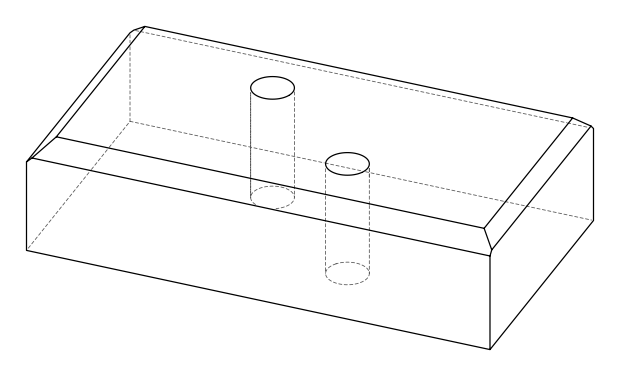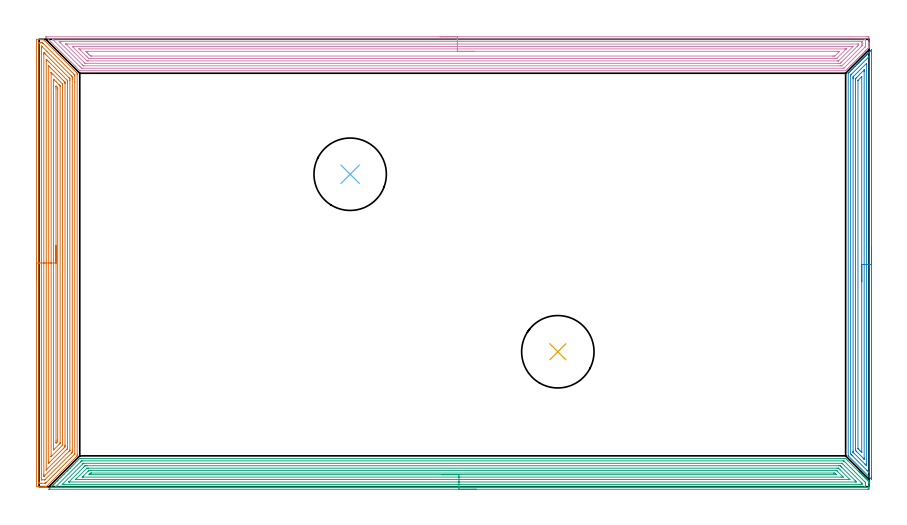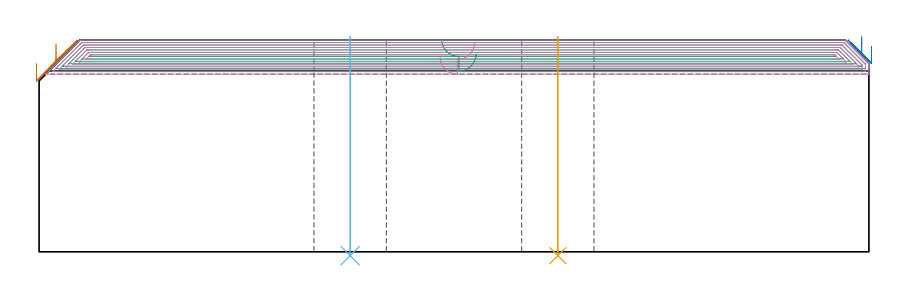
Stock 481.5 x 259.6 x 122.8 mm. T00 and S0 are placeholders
(PLAN: 6 operations, 1 tool changes, 81.1 min)
(1 AREA_MILL | FG_CHAMFER_SURFACE | UGT0205_001 | 17.9 min | 72180 mm3)
(2 AREA_MILL_1 | FG_CHAMFER_SURFACE_1 | UGT0205_001 | 9.73 min | 23484 mm3)
(3 AREA_MILL_2 | FG_CHAMFER_SURFACE_2 | UGT0205_001 | 26.11 min | 73185 mm3)
(4 AREA_MILL_3 | FG_CHAMFER_SURFACE_3 | UGT0205_001 | 26.36 min | 88945 mm3)
(5 INDEXABLE_INSERT_DRILL_THROUGH_HOLE_FROM_SOLID | STEP1HOLE | NXT0302_036 | 0.51 min | 170036 mm3)
(6 INDEXABLE_INSERT_DRILL_THROUGH_HOLE_FROM_SOLID_1 | STEP1HOLE_1 | NXT0302_036 | 0.51 min | 170042 mm3)
(TOOL UGT0205_001 | Chamfer Mill 20 x 3 x 45 deg. | D20 FL50 Z2)
(TOOL NXT0302_036 | Index. Insert Drill 42mm [880-D4200L50-05] | D42 PA176 FL210 Z2)
(OP 1 AREA_MILL)
G17 G21 G94 G90
T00 M6
G54
G17 G0 G90 X-1.5 Y119.8 S1061 M3
G43 Z132.8 H0
Z109.2
G94 G1 Y119.838 Z108.328 F250.
Y119.952 Z107.464
Y120.141 Z106.612
Y120.403 Z105.78
Y120.737 Z104.974
Y121.14 Z104.2
Y121.609 Z103.464
Y122.14 Z102.772
Y122.729 Z102.129
Y123.372 Z101.54
Y124.064 Z101.008
Y124.8 Z100.54
Y125.574 Z100.137
Y126.38 Z99.803
Y127.212 Z99.541
Y128.064 Z99.352
Y128.928 Z99.238
Y129.8 Z99.2
Y258.974
X-1.498 Y259.598 Z99.198
X-1.497 Y259.599 Z99.199
X0.914 Y259.6 Z101.609
X1.631 Z102.33
X2.299 Z102.998
X2.343 Z103.042
X2.4 Y259.59 Z103.096
X2.459 Y259.542 Z103.157
X21.951 Y240.051 Z122.647
X22.101 Y239.895 Z122.783
X22.1 Y239.307 Z122.8
Y18.505
X22.101 Y17.905 Z122.784
X21.948 Y17.747 Z122.645
X4.271 Y0.07 Z104.969
X4.2 Y0.01 Z104.896
X4.131 Y0. Z104.83
X4.043 Z104.742
X3.419 Z104.118
X2.702 Z103.397
X1.449 Z102.146
X0.02 Z100.716
X-1.498 Y0.001 Z99.199
Y0.002 Z99.198
X-1.5 Y0.626 Z99.2
Y129.8
X-0.086 Z100.614
X-0.085 Y257.291 Z100.615
X-0.083 Y257.397 Z100.617
X-0.077 Y257.59 Z100.623
X0.02 Y257.593 Z100.72
X0.501 Y257.599 Z101.201
X0.914 Y257.6 Z101.614
X1.395 Y257.599 Z102.095
X1.808 Y257.593 Z102.508
X1.944 Y257.59 Z102.644
X2.083 Y257.457 Z102.783
X2.363 Y257.186 Z103.063
X20.243 Y239.307 Z120.943
X20.58 Y238.968 Z121.28
X20.647 Y238.896 Z121.347
X20.678 Y238.861 Z121.378
X20.681 Y238.73 Z121.381
X20.685 Y238.519 Z121.385
X20.686 Y234.887 Z121.386
Y19.293
X20.684 Y19.188 Z121.384
X20.679 Y18.977 Z121.379
X20.676 Y18.936 Z121.376
X20.667 Y18.923 Z121.367
X20.643 Y18.894 Z121.343
X20.58 Y18.83 Z121.28
X20.418 Y18.667 Z121.118
X4.164 Y2.414 Z104.864
X3.879 Y2.131 Z104.579
X3.783 Y2.04 Z104.483
X3.749 Y2.01 Z104.449
X3.699 Y2.006 Z104.399
X3.596 Y2.003 Z104.296
X3.116 Y2. Z103.816
X1.328 Z102.028
X0.434 Z101.134
X0.02 Y2.003 Z100.72
X-0.039 Y2.006 Z100.661
X-0.069 Y2.009 Z100.631
X-0.079 Y2.098 Z100.621
X-0.084 Y2.308 Z100.616
X-0.085 Y2.414 Z100.615
X-0.086 Y129.8 Z100.614
X1.328 Z102.028
X1.329 Y254.504 Z102.029
Y254.982
X1.333 Y255.398 Z102.033
X1.335 Y255.536 Z102.035
X1.341 Y255.59 Z102.041
X1.38 Y255.593 Z102.08
X1.445 Z102.145
X1.488 Y255.59 Z102.188
X1.556 Y255.533 Z102.256
X1.701 Y255.398 Z102.401
X4.497 Y252.604 Z105.197
X18.687 Y238.413 Z119.387
X18.792 Y238.307 Z119.492
X19.183 Y237.906 Z119.883
X19.265 Y237.802 Z119.965
X19.268 Y237.679 Z119.968
X19.269 Y237.519 Z119.969
X19.271 Y237.04 Z119.971
Y236.625
Y20.708
X19.27 Y20.293 Z119.97
X19.268 Y20.053 Z119.968
X19.265 Y19.995 Z119.965
X19.261 Y19.972 Z119.961
X19.247 Y19.954 Z119.947
X19.191 Y19.894 Z119.891
X18.792 Y19.491 Z119.492
X3.502 Y4.202 Z104.202
X3.34 Y4.048 Z104.04
X3.31 Y4.021 Z104.01
X3.24 Y4.01 Z103.94
X3.106 Y4.005 Z103.806
X2.903 Y4.001 Z103.603
X1.606 Z102.306
X1.471 Y4.002 Z102.171
X1.364 Y4.007 Z102.064
X1.334 Y4.01 Z102.034
X1.333 Y4.016 Z102.033
X1.331 Y4.042 Z102.031
X1.329 Y4.202 Z102.029
X1.328 Y129.8 Z102.028
X2.743 Z103.443
Y250.928
X2.748 Y251.776 Z103.448
X2.75 Y251.822 Z103.45
X2.782 Y251.858 Z103.482
X2.824 Y251.822 Z103.524
X3.596 Y251.056 Z104.296
X3.723 Y250.928 Z104.423
X17.132 Y237.519 Z117.832
X17.259 Y237.389 Z117.959
X17.511 Y237.128 Z118.211
X17.851 Y236.768 Z118.551
X17.856 Y236.668 Z118.556
Y236.625
X17.857 Y235.772 Z118.557
Y21.187
X17.854 Y21.08 Z118.554
X17.85 Y21.029 Z118.55
X17.847 Y21.007 Z118.547
X17.828 Y20.986 Z118.528
X17.693 Y20.844 Z118.393
X17.521 Y20.67 Z118.221
X17.144 Y20.293 Z117.844
X3.082 Y6.232 Z103.782
X2.931 Y6.086 Z103.631
X2.872 Y6.033 Z103.572
X2.842 Y6.01 Z103.542
X2.816 Y6.007 Z103.516
X2.762 Z103.462
X2.753 Y6.009 Z103.453
X2.75 Y6.024 Z103.45
X2.747 Y6.08 Z103.447
X2.743 Y6.843 Z103.443
Y6.884
Y129.8
X4.157 Z104.857
Y246.791
X4.158 Y247.353 Z104.858
X4.16 Y247.682 Z104.86
X4.164 Y248. Z104.864
X4.49 Y247.701 Z105.19
X4.846 Y247.353 Z105.546
X5.383 Y246.818 Z106.083
X5.743 Y246.459 Z106.443
X16.29 Y235.91 Z116.99
X16.379 Y235.818 Z117.079
X16.421 Y235.77 Z117.121
X16.436 Y235.749 Z117.136
X16.438 Y235.731 Z117.138
X16.442 Y235.4 Z117.142
X16.443 Y234.837 Z117.143
Y234.505
Y22.975
X16.442 Y22.644 Z117.142
X16.436 Y22.081 Z117.136
X16.435 Y22.044 Z117.135
X16.406 Y22.011 Z117.106
X16.358 Y21.958 Z117.058
X16.296 Y21.895 Z116.996
X16.11 Y21.708 Z116.81
X4.228 Y9.827 Z104.928
X4.206 Y9.807 Z104.906
X4.18 Y9.785 Z104.88
X4.165 Y9.775 Z104.865
X4.163 Y9.793 Z104.863
X4.159 Y9.845 Z104.859
X4.157 Y9.898 Z104.857
Y129.8
X5.571 Z106.271
X5.572 Y243.777 Z106.272
X5.574 Y244.009 Z106.274
X5.577 Y244.124 Z106.277
X5.579 Y244.162 Z106.279
X5.614 Y244.129 Z106.314
X5.974 Y243.777 Z106.674
X14.323 Y235.43 Z115.023
X14.913 Y234.837 Z115.613
X14.997 Y234.748 Z115.697
X15.019 Y234.722 Z115.719
X15.022 Y234.703 Z115.722
X15.025 Y234.661 Z115.725
X15.028 Y234.484 Z115.728
X15.029 Y234.131 Z115.729
Y233.944
Y24.057
X15.028 Y23.869 Z115.728
X15.022 Y23.169 Z115.722
X15.017 Y23.076 Z115.717
X14.922 Y22.975 Z115.622
X14.624 Y22.673 Z115.324
X14.323 Y22.37 Z115.023
X5.987 Y14.035 Z106.687
X5.81 Y13.864 Z106.51
X5.68 Y13.739 Z106.38
X5.578 Y13.656 Z106.278
X5.574 Y13.845 Z106.274
X5.572 Y14.035 Z106.272
X5.571 Y14.506 Z106.271
Y129.8
X6.985 Z107.685
Y239.493
X6.987 Y240.201 Z107.687
X6.989 Y240.268 Z107.689
X6.991 Y240.277 Z107.691
X7.001 Y240.29 Z107.701
X7.099 Y240.201 Z107.799
X7.171 Y240.131 Z107.871
X7.996 Y239.307 Z108.696
X13.429 Y233.874 Z114.129
X13.531 Y233.769 Z114.231
X13.58 Y233.715 Z114.28
X13.602 Y233.689 Z114.302
X13.608 Y233.607 Z114.308
X13.613 Y233.236 Z114.313
X13.614 Y233.05 Z114.314
Y24.391
X13.612 Y24.267 Z114.312
X13.609 Y24.168 Z114.309
X13.606 Y24.114 Z114.306
X13.4 Y23.897 Z114.1
X7.057 Y17.555 Z107.757
X7.037 Y17.537 Z107.737
X7.007 Y17.515 Z107.707
X6.991 Y17.506 Z107.691
X6.99 Y17.524 Z107.69
X6.987 Y17.611 Z107.687
X6.986 Y17.686 Z107.686
X6.985 Y17.797 Z107.685
Y129.8
X8.399 Z109.099
X8.4 Y236.291 Z109.1
Y236.371
X8.403 Y236.419 Z109.103
X8.404 Y236.432 Z109.104
X8.466 Y236.375 Z109.166
X8.795 Y236.056 Z109.495
X9.853 Y235.001 Z110.553
X11.641 Y233.212 Z112.341
X11.803 Y233.05 Z112.503
X11.963 Y232.879 Z112.663
X12.194 Y232.625 Z112.894
X12.197 Y232.493 Z112.897
X12.2 Y232.156 Z112.9
Y25.656
Y25.377
X12.197 Y25.237 Z112.897
X12.194 Y25.171 Z112.894
X12.17 Y25.128 Z112.87
X11.815 Y24.763 Z112.515
X8.6 Y21.546 Z109.3
X8.504 Y21.453 Z109.204
X8.442 Y21.396 Z109.142
X8.406 Y21.368 Z109.106
X8.403 Y21.429 Z109.103
X8.401 Y21.54 Z109.101
X8.4 Y21.746 Z109.1
X8.399 Y22.081 Z109.099
Y129.8
X9.814 Z110.514
Y231.301
X9.816 Y232.156 Z110.516
X9.818 Y232.191 Z110.518
X9.853 Y232.539 Z110.553
X10.242 Y232.156 Z110.942
X10.747 Y231.645 Z111.447
X10.782 Y231.262 Z111.482
X10.784 Y231.225 Z111.484
X10.786 Y230.368 Z111.486
Y27.405
X10.784 Y26.55 Z111.484
X10.782 Y26.515 Z111.482
X10.747 Y26.155 Z111.447
X10.501 Y25.903 Z111.201
X10.259 Y25.656 Z110.959
X10.054 Y25.456 Z110.754
X9.853 Y25.261 Z110.553
X9.818 Y25.656 Z110.518
X9.816 Y25.693 Z110.516
X9.814 Y26.59 Z110.514
Y129.8
Y130.672 Z110.552
Y131.537 Z110.666
Y132.388 Z110.854
Y133.22 Z111.117
Y134.026 Z111.451
Y134.8 Z111.853
Y135.536 Z112.322
Y136.228 Z112.853
Y136.871 Z113.443
Y137.46 Z114.086
Y137.992 Z114.778
Y138.46 Z115.514
Y138.863 Z116.288
Y139.197 Z117.094
Y139.459 Z117.926
Y139.648 Z118.777
Y139.762 Z119.642
Y139.8 Z120.514
G0 Z132.8
M5
M2
(OP 2 AREA_MILL_1)
G17 G21 G94 G90
T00 M6
G54
G17 G0 G90 X483. Y138.9 S1061 M3
G43 Z132.8 H0
Z119.3
G94 G1 Y138.862 Z118.428 F250.
Y138.748 Z117.563
Y138.559 Z116.712
Y138.297 Z115.88
Y137.963 Z115.074
Y137.56 Z114.3
Y137.091 Z113.564
Y136.56 Z112.872
Y135.971 Z112.229
Y135.328 Z111.64
Y134.636 Z111.108
Y133.9 Z110.64
Y133.126 Z110.237
Y132.32 Z109.903
Y131.488 Z109.641
Y130.636 Z109.452
Y129.772 Z109.338
Y128.9 Z109.3
Y4.938
X482.999 Y4.585 Z109.301
X482.998 Y4.539 Z109.302
X482.991 Y4.414 Z109.305
X482.907 Y4.495 Z109.391
X482.814 Y4.585 Z109.483
X469.739 Y17.661 Z122.561
X469.526 Y17.878 Z122.769
X469.504 Y17.905 Z122.789
X469.5 Y18. Z122.8
Y239.8
X469.504 Y239.895 Z122.789
X469.526 Y239.923 Z122.769
X469.74 Y240.14 Z122.56
X470.144 Y240.545 Z122.153
X470.741 Y241.141 Z121.558
X470.925 Y241.326 Z121.373
X471.038 Y241.439 Z121.259
X471.635 Y242.036 Z120.664
X471.812 Y242.213 Z120.485
X472.53 Y242.93 Z119.77
X472.7 Y243.101 Z119.597
X473.424 Y243.824 Z118.875
X473.587 Y243.989 Z118.71
X474.318 Y244.719 Z117.981
X474.475 Y244.876 Z117.822
X474.919 Y245.319 Z117.381
X475.213 Y245.613 Z117.086
X475.362 Y245.764 Z116.934
X475.797 Y246.197 Z116.503
X476.107 Y246.507 Z116.192
X476.25 Y246.652 Z116.046
X476.665 Y247.065 Z115.635
X476.694 Y247.094 Z115.606
X477.001 Y247.402 Z115.297
X477.138 Y247.539 Z115.159
X477.533 Y247.933 Z114.767
X477.632 Y248.032 Z114.668
X477.895 Y248.296 Z114.403
X478.025 Y248.427 Z114.271
X478.401 Y248.801 Z113.899
X478.54 Y248.94 Z113.76
X478.79 Y249.19 Z113.509
X478.913 Y249.315 Z113.383
X479.269 Y249.669 Z113.031
X479.448 Y249.848 Z112.851
X479.684 Y250.085 Z112.614
X479.8 Y250.202 Z112.496
X480.136 Y250.537 Z112.163
X480.356 Y250.757 Z111.943
X480.578 Y250.979 Z111.72
X480.688 Y251.09 Z111.608
X481.132 Y251.532 Z111.168
X481.575 Y251.977 Z110.721
X482.019 Y252.42 Z110.28
X482.463 Y252.865 Z109.833
X482.907 Y253.307 Z109.392
X482.967 Y253.364 Z109.332
X482.994 Y253.383 Z109.304
X483. Y253.364 Z109.3
Y128.9
X481.586 Z110.714
Y8.599
X481.575 Y8.286 Z110.725
X481.243 Y8.609 Z111.057
X480.688 Y9.162 Z111.612
X480.346 Y9.504 Z111.954
X471.812 Y18.038 Z120.488
X471.404 Y18.447 Z120.896
X470.925 Y18.937 Z121.375
X470.915 Y19.342 Z121.385
X470.914 Y19.352 Z121.386
Y238.468
X470.925 Y238.863 Z121.375
X471.165 Y239.111 Z121.135
X471.402 Y239.353 Z120.898
X481.24 Y249.19 Z111.06
X481.411 Y249.357 Z110.889
X481.575 Y249.514 Z110.725
X481.585 Y249.19 Z110.715
X481.586 Y249.18 Z110.714
Y128.9
X480.172 Z112.128
X480.171 Y13.081 Z112.129
X480.17 Y12.708 Z112.13
X480.166 Y12.187 Z112.134
X480.165 Y12.155 Z112.135
X480.121 Y12.187 Z112.179
X479.8 Y12.502 Z112.5
X479.218 Y13.081 Z113.082
X478.913 Y13.386 Z113.387
X472.7 Y19.601 Z119.6
X472.385 Y19.922 Z119.915
X472.348 Y19.963 Z119.952
X472.335 Y19.984 Z119.965
X472.333 Y20.012 Z119.967
X472.33 Y20.111 Z119.97
X472.329 Y20.236 Z119.971
Y20.61
Y236.67
Y237.043
X472.333 Y237.564 Z119.967
X472.336 Y237.75 Z119.964
X472.344 Y237.833 Z119.956
X472.387 Y237.879 Z119.913
X472.7 Y238.199 Z119.6
X480.113 Y245.613 Z112.187
X480.135 Y245.631 Z112.165
X480.153 Y245.642 Z112.147
X480.166 Y245.647 Z112.134
X480.168 Y245.632 Z112.132
X480.17 Y245.613 Z112.13
X480.171 Y245.394 Z112.129
X480.172 Y245.239 Z112.128
Y128.9
X478.757 Z113.543
Y16.659
X478.755 Y16.048 Z113.545
X478.753 Y16.015 Z113.547
X478.752 Y16.009 Z113.548
X478.738 Y16.02 Z113.562
X478.646 Y16.107 Z113.654
X478.462 Y16.288 Z113.838
X474.475 Y20.274 Z117.825
X474.051 Y20.705 Z118.249
X473.838 Y20.923 Z118.462
X473.75 Y21.03 Z118.55
X473.743 Y22.025 Z118.557
Y235.775
X473.744 Y236.511 Z118.556
X473.747 Y236.67 Z118.553
X473.75 Y236.76 Z118.55
X473.76 Y236.8 Z118.54
X473.794 Y236.836 Z118.506
X473.906 Y236.954 Z118.394
X474.049 Y237.099 Z118.251
X474.475 Y237.526 Z117.825
X478.577 Y241.628 Z113.723
X478.659 Y241.708 Z113.641
X478.733 Y241.775 Z113.567
X478.749 Y241.788 Z113.551
X478.751 Y241.766 Z113.549
X478.754 Y241.7 Z113.546
X478.757 Y241.298 Z113.543
Y241.141
Y128.9
X477.343 Z114.957
Y20.029
X477.342 Y19.96 Z114.958
X477.339 Y19.905 Z114.961
X477.337 Y19.882 Z114.963
X477.314 Y19.896 Z114.986
X477.138 Y20.065 Z115.162
X476.963 Y20.236 Z115.337
X476.25 Y20.948 Z116.05
X476.068 Y21.13 Z116.232
X475.362 Y21.84 Z116.938
X475.183 Y22.025 Z117.117
X475.164 Y22.055 Z117.136
X475.161 Y22.077 Z117.139
X475.159 Y22.128 Z117.141
X475.157 Y22.231 Z117.143
Y235.603
X475.158 Y235.689 Z117.142
X475.161 Y235.731 Z117.139
X475.164 Y235.749 Z117.136
X475.181 Y235.775 Z117.119
X475.269 Y235.869 Z117.031
X477.138 Y237.74 Z115.162
X477.225 Y237.826 Z115.075
X477.283 Y237.883 Z115.017
X477.329 Y237.925 Z114.971
X477.34 Y237.932 Z114.96
X477.342 Y237.909 Z114.958
X477.343 Y237.771 Z114.957
Y237.564
Y128.9
Y128.028 Z114.995
Y127.163 Z115.109
Y126.312 Z115.298
Y125.48 Z115.56
Y124.674 Z115.894
Y123.9 Z116.297
Y123.164 Z116.765
Y122.472 Z117.296
Y121.829 Z117.886
Y121.24 Z118.529
Y120.708 Z119.221
Y120.24 Z119.957
Y119.837 Z120.731
Y119.503 Z121.537
Y119.241 Z122.369
Y119.052 Z123.22
Y118.938 Z124.085
Y118.9 Z124.957
G0 Z132.8
M5
M2
(OP 3 AREA_MILL_2)
G17 G21 G94 G90
T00 M6
G54
G17 G0 G90 X253.6 Y-1.5 S1061 M3
G43 Z132.8 H0
Z114.9
G94 G1 X253.562 Z114.029 F250.
X253.448 Z113.164
X253.259 Z112.312
X252.997 Z111.48
X252.663 Z110.674
X252.26 Z109.9
X251.792 Z109.164
X251.26 Z108.472
X250.671 Z107.829
X250.028 Z107.24
X249.336 Z106.709
X248.6 Z106.24
X247.826 Z105.837
X247.02 Z105.503
X246.188 Z105.241
X245.336 Z105.052
X244.472 Z104.938
X243.6 Z104.9
X5.876 Y-1.499 Z104.901
X5.835 Y-1.498 Z104.902
X5.715 Y-1.491 Z104.906
X5.785 Y-1.418 Z104.98
X5.876 Y-1.323 Z105.074
X6.908 Y-0.291 Z106.108
X7.998 Y0.799 Z107.197
X8.11 Y0.912 Z107.308
X8.454 Y1.254 Z107.654
X8.655 Y1.455 Z107.855
X8.885 Y1.686 Z108.084
X9.004 Y1.806 Z108.202
X9.369 Y2.169 Z108.569
X9.528 Y2.329 Z108.728
X10.066 Y2.868 Z109.263
X10.345 Y3.145 Z109.544
X10.402 Y3.202 Z109.602
X10.953 Y3.755 Z110.15
X11.238 Y4.038 Z110.438
X11.251 Y4.051 Z110.451
X11.84 Y4.642 Z111.037
X12.132 Y4.932 Z111.332
X12.726 Y5.529 Z111.924
X13.021 Y5.821 Z112.221
X13.613 Y6.415 Z112.811
X13.945 Y6.745 Z113.145
X14.5 Y7.302 Z113.698
X14.861 Y7.661 Z114.06
X15.387 Y8.189 Z114.585
X15.98 Y8.78 Z115.179
X16.154 Y8.955 Z115.352
X16.274 Y9.076 Z115.472
X16.867 Y9.667 Z116.066
X17.047 Y9.849 Z116.246
X17.161 Y9.962 Z116.359
X17.753 Y10.554 Z116.953
X17.941 Y10.742 Z117.14
X18.048 Y10.849 Z117.246
X18.64 Y11.44 Z117.84
X19.231 Y12.032 Z118.43
X19.527 Y12.327 Z118.727
X20.175 Y12.976 Z119.375
X21.069 Y13.869 Z120.268
X21.963 Y14.763 Z121.162
X22.856 Y15.657 Z122.056
X23.52 Y16.321 Z122.72
X23.594 Y16.4 Z122.784
X24.197 Z122.8
X467.472
X467.995 Y16.401 Z122.782
X468.075 Y16.326 Z122.725
X469.414 Y14.987 Z121.384
X475.326 Y9.076 Z115.472
X475.43 Y8.97 Z115.369
X475.515 Y8.885 Z115.285
X475.622 Y8.78 Z115.176
X475.724 Y8.677 Z115.076
X475.813 Y8.587 Z114.987
X475.917 Y8.485 Z114.881
X476.017 Y8.383 Z114.783
X476.111 Y8.29 Z114.689
X476.213 Y8.189 Z114.585
X476.31 Y8.09 Z114.489
X476.409 Y7.992 Z114.391
X476.508 Y7.893 Z114.289
X476.604 Y7.797 Z114.196
X476.706 Y7.694 Z114.093
X476.804 Y7.598 Z113.994
X476.897 Y7.503 Z113.903
X477.004 Y7.396 Z113.795
X477.1 Y7.302 Z113.698
X477.19 Y7.21 Z113.609
X477.302 Y7.098 Z113.497
X477.395 Y7.007 Z113.403
X477.484 Y6.917 Z113.316
X477.6 Y6.8 Z113.199
X477.691 Y6.711 Z113.107
X477.777 Y6.623 Z113.023
X477.898 Y6.502 Z112.901
X477.986 Y6.415 Z112.812
X478.07 Y6.33 Z112.729
X478.196 Y6.204 Z112.604
X478.282 Y6.12 Z112.516
X478.364 Y6.037 Z112.436
X478.494 Y5.906 Z112.306
X478.578 Y5.824 Z112.22
X478.657 Y5.743 Z112.142
X478.792 Y5.609 Z112.008
X478.873 Y5.529 Z111.925
X478.95 Y5.45 Z111.849
X479.09 Y5.311 Z111.71
X479.169 Y5.233 Z111.629
X479.244 Y5.157 Z111.556
X479.388 Y5.013 Z111.412
X479.464 Y4.937 Z111.334
X479.537 Y4.863 Z111.262
X479.685 Y4.715 Z111.114
X479.76 Y4.642 Z111.038
X479.83 Y4.57 Z110.969
X479.983 Y4.417 Z110.816
X480.055 Y4.346 Z110.743
X480.124 Y4.277 Z110.676
X480.281 Y4.119 Z110.518
X480.351 Y4.051 Z110.447
X480.417 Y3.983 Z110.382
X480.579 Y3.821 Z110.22
X480.646 Y3.755 Z110.152
X480.71 Y3.69 Z110.089
X480.877 Y3.523 Z109.922
X480.942 Y3.46 Z109.856
X481.125 Y3.275 Z109.675
X481.175 Y3.225 Z109.625
X481.385 Y3.016 Z109.414
X481.473 Y2.925 Z109.323
X481.499 Y2.89 Z109.287
X481.5 Y2.573 Z108.971
Y2.492 Z108.891
Y1.686 Z108.081
Y0.45 Z106.847
Y-0.087 Z106.307
Y-0.706 Z105.69
X481.497 Y-0.974 Z105.421
X481.492 Y-1.491 Z104.905
X481.4 Y-1.493 Z104.903
X480.877 Y-1.5 Z104.9
X243.6
Y-0.086 Z106.314
X9.898
X9.677 Y-0.081 Z106.319
X9.585 Y-0.079 Z106.321
X9.602 Y-0.056 Z106.344
X9.63 Y-0.024 Z106.376
X9.73 Y0.079 Z106.479
X9.832 Y0.183 Z106.583
X23.973 Y14.323 Z120.723
X24.197 Y14.546 Z120.946
X24.423 Y14.763 Z121.163
X24.65 Y14.979 Z121.379
X25.091 Y14.986 Z121.386
X466.578
X466.802 Y14.982 Z121.382
X466.913 Y14.979 Z121.379
X466.971 Y14.968 Z121.368
X467.082 Y14.86 Z121.26
X467.472 Y14.477 Z120.877
X479.09 Y2.86 Z109.26
X479.373 Y2.573 Z108.973
X479.464 Y2.474 Z108.874
X479.49 Y2.443 Z108.843
X479.494 Y2.42 Z108.82
X479.497 Y2.369 Z108.769
X479.5 Y2.166 Z108.566
X479.499 Y0.393 Z106.793
X479.494 Y-0.015 Z106.385
X479.49 Y-0.068 Z106.332
X479.486 Y-0.08 Z106.32
X479.478 Y-0.081 Z106.319
X479.424 Y-0.084 Z106.316
X479.313 Y-0.085 Z106.315
X479.09 Y-0.086 Z106.314
X243.6
Y1.328 Z107.728
X14.366 Y1.329 Z107.729
X13.831 Y1.33 Z107.73
X13.51 Y1.334 Z107.734
X13.472 Y1.335 Z107.735
X13.455 Y1.346 Z107.746
X13.461 Y1.356 Z107.756
X13.472 Y1.372 Z107.772
X25.202 Y13.103 Z119.503
X25.314 Y13.214 Z119.614
X25.652 Y13.543 Z119.943
X25.675 Y13.564 Z119.964
X25.715 Y13.566 Z119.966
X25.804 Y13.569 Z119.969
X25.984 Y13.571 Z119.971
X465.684
X465.804 Y13.569 Z119.969
X465.899 Y13.566 Z119.966
X465.925 Y13.564 Z119.964
X465.944 Y13.549 Z119.949
X465.984 Y13.513 Z119.913
X466.286 Y13.214 Z119.614
X476.928 Y2.573 Z108.973
X477.302 Y2.197 Z108.597
X477.426 Y2.067 Z108.467
X477.486 Y2.003 Z108.403
X477.491 Y1.882 Z108.282
X477.494 Y1.686 Z108.086
X477.491 Y1.499 Z107.899
X477.473 Y1.335 Z107.735
X477.302 Y1.334 Z107.734
X476.768 Y1.33 Z107.73
X476.409 Y1.329 Z107.729
X475.875
X243.6 Y1.328 Z107.728
Y2.743 Z109.143
X17.77
X17.401 Y2.745 Z109.145
X17.343 Y2.747 Z109.147
X17.315 Y2.749 Z109.149
X17.319 Y2.759 Z109.159
X17.384 Y2.83 Z109.23
X17.46 Y2.91 Z109.31
X17.53 Y2.981 Z109.381
X25.984 Y11.436 Z117.836
X26.433 Y11.882 Z118.282
X26.585 Y12.029 Z118.429
X26.704 Y12.144 Z118.544
X26.878 Y12.15 Z118.55
X27.053 Y12.154 Z118.554
X27.772 Y12.157 Z118.557
X27.943
X464.069
X464.791 Y12.152 Z118.552
X464.889 Y12.15 Z118.55
X464.991 Y12.052 Z118.452
X465.2 Y11.848 Z118.248
X465.611 Y11.44 Z117.84
X465.684 Y11.367 Z117.767
X473.591 Y3.46 Z109.86
X473.728 Y3.321 Z109.721
X474.273 Y2.75 Z109.15
X473.728 Y2.744 Z109.144
X473.556 Y2.743 Z109.143
X243.6
Y4.157 Z110.557
X21.516 Y4.158 Z110.558
X21.325 Y4.16 Z110.56
X21.199 Y4.164 Z110.564
X21.176 Y4.166 Z110.566
X21.209 Y4.203 Z110.603
X21.262 Y4.261 Z110.661
X21.345 Y4.346 Z110.746
X21.43 Y4.432 Z110.832
X27.552 Y10.554 Z116.954
X27.663 Y10.662 Z117.062
X27.702 Y10.697 Z117.097
X27.734 Y10.724 Z117.124
X27.772 Y10.736 Z117.136
X28.476 Y10.742 Z117.142
X28.665
X463.003 Y10.743 Z117.143
X463.708 Y10.741 Z117.141
X463.801 Y10.738 Z117.138
X463.844 Y10.736 Z117.136
X463.897 Y10.695 Z117.095
X464.044 Y10.554 Z116.954
X464.791 Y9.811 Z116.211
X470.255 Y4.346 Z110.746
X470.355 Y4.244 Z110.644
X470.418 Y4.176 Z110.576
X470.429 Y4.161 Z110.561
Y4.16 Z110.56
X470.407 Y4.158 Z110.558
X470.343 Y4.157 Z110.557
X470.153
X243.6
Y5.571 Z111.971
X25.643
X25.177 Y5.574 Z111.974
X25.091 Y5.576 Z111.976
X25.052 Y5.578 Z111.978
X25.065 Y5.61 Z112.01
X25.07 Y5.619 Z112.019
X25.091 Y5.642 Z112.042
X28.446 Y8.998 Z115.398
X28.665 Y9.214 Z115.614
X28.763 Y9.303 Z115.703
X28.797 Y9.322 Z115.722
X28.836 Y9.324 Z115.724
X29.008 Y9.327 Z115.727
X29.559 Y9.329 Z115.729
X29.9
X462.109
X462.451 Y9.328 Z115.728
X462.726 Y9.324 Z115.724
X462.794 Y9.322 Z115.722
X462.827 Y9.313 Z115.713
X462.873 Y9.271 Z115.671
X463.003 Y9.148 Z115.548
X466.033 Y6.12 Z112.52
X466.578 Y5.574 Z111.974
Y5.572 Z111.972
X465.343 Y5.571 Z111.971
X243.6
Y6.985 Z113.385
X29.559 Y6.986 Z113.386
X28.916 Y7.007 Z113.407
X29.233 Y7.33 Z113.73
X29.559 Y7.66 Z114.06
X29.678 Y7.775 Z114.175
X29.803 Y7.893 Z114.293
X30.432 Y7.914 Z114.314
X30.453
X461.195
X461.216
X461.797 Y7.893 Z114.293
X462.109 Y7.587 Z113.987
X462.684 Y7.007 Z113.407
X462.13 Y6.986 Z113.386
X462.109
X243.6 Y6.985 Z113.385
X242.728 Z113.423
X241.864 Z113.537
X241.012 Z113.726
X240.18 Z113.988
X239.374 Z114.322
X238.6 Z114.725
X237.864 Z115.194
X237.172 Z115.725
X236.529 Z116.314
X235.94 Z116.957
X235.408 Z117.65
X234.94 Z118.385
X234.537 Z119.159
X234.203 Z119.965
X233.941 Z120.797
X233.752 Z121.649
X233.638 Z122.514
X233.6 Z123.385
G0 Z132.8
M5
M2
(OP 4 AREA_MILL_3)
G17 G21 G94 G90
T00 M6
G54
G17 G0 G90 X232.7 Y261.1 S1061 M3
G43 Z132.8 H0
Z113.1
G94 G1 X232.738 Z112.228 F250.
X232.852 Z111.364
X233.041 Z110.512
X233.303 Z109.68
X233.637 Z108.874
X234.04 Z108.1
X234.509 Z107.364
X235.04 Z106.672
X235.629 Z106.029
X236.272 Z105.44
X236.964 Z104.908
X237.7 Z104.44
X238.474 Z104.037
X239.28 Z103.703
X240.112 Z103.441
X240.964 Z103.252
X241.829 Z103.138
X242.7 Z103.1
X480.34
X480.877 Y261.098 Z103.102
X481.408 Y261.094 Z103.104
X481.492 Y261.091 Z103.106
X481.5 Y260.567 Z103.63
Y257.905 Z106.29
Y257.368 Z106.829
Y257.017 Z107.179
Y256.48 Z107.716
Y256.13 Z108.065
Y255.324 Z108.874
Y255.243 Z108.955
X481.499 Y254.91 Z109.287
X481.473 Y254.872 Z109.327
X481.4 Y254.799 Z109.399
X481.185 Y254.585 Z109.615
X480.957 Y254.356 Z109.841
X480.317 Y253.717 Z110.483
X480.281 Y253.681 Z110.519
X480.07 Y253.468 Z110.728
X479.448 Y252.848 Z111.351
X479.387 Y252.787 Z111.412
X479.183 Y252.581 Z111.615
X478.58 Y251.98 Z112.22
X478.494 Y251.893 Z112.306
X478.295 Y251.694 Z112.502
X477.711 Y251.111 Z113.089
X477.6 Y250.999 Z113.199
X477.408 Y250.806 Z113.39
X476.843 Y250.243 Z113.957
X476.706 Y250.105 Z114.093
X476.521 Y249.919 Z114.277
X475.974 Y249.374 Z114.826
X475.634 Y249.032 Z115.164
X475.105 Y248.505 Z115.694
X474.746 Y248.144 Z116.052
X474.237 Y247.637 Z116.563
X473.859 Y247.257 Z116.939
X473.368 Y246.768 Z117.432
X472.972 Y246.37 Z117.826
X472.5 Y245.9 Z118.3
X472.084 Y245.483 Z118.714
X471.94 Y245.339 Z118.86
X471.647 Y245.047 Z119.153
X471.197 Y244.595 Z119.601
X471.046 Y244.445 Z119.754
X470.763 Y244.163 Z120.037
X470.31 Y243.708 Z120.489
X469.833 Y243.233 Z120.967
X469.422 Y242.821 Z121.376
X468.926 Y242.326 Z121.874
X468.535 Y241.933 Z122.264
X468.001 Y241.401 Z122.798
X467.995 Y241.4 Z122.8
X23.738
X23.605 Y241.404 Z122.789
X23.569 Y241.434 Z122.761
X23.379 Y241.62 Z122.578
X20.848 Y244.152 Z120.048
X4.077 Y260.923 Z103.275
X3.992 Y261.01 Z103.188
X3.914 Y261.091 Z103.105
X4.032 Y261.098 Z103.102
X4.077 Y261.1 Z103.1
X242.7
Y259.686 Z104.514
X479.083
X479.49 Y259.679 Z104.521
X479.498 Y259.274 Z104.926
X479.5 Y257.497 Z106.703
Y256.13 Z108.07
X479.499 Y255.723 Z108.477
X479.494 Y255.483 Z108.717
X479.49 Y255.365 Z108.835
X479.382 Y255.243 Z108.957
X479.24 Y255.093 Z109.107
X479.089 Y254.939 Z109.261
X467.471 Y243.321 Z120.879
X467.218 Y243.072 Z121.128
X466.959 Y242.821 Z121.379
X466.577 Y242.814 Z121.386
X25.085
X24.641 Y242.821 Z121.379
X24.185 Y243.267 Z120.933
X23.742 Y243.708 Z120.492
X23.292 Y244.158 Z120.042
X8.658 Y258.792 Z105.408
X8.098 Y259.355 Z104.845
X7.783 Y259.679 Z104.521
X8.092 Y259.686 Z104.514
X242.7
Y258.272 Z105.928
X477.302 Y258.271 Z105.929
X477.425 Y258.269 Z105.931
X477.469 Y258.267 Z105.933
X477.486 Y258.266 Z105.934
X477.49 Y258.232 Z105.968
X477.495 Y258.101 Z106.099
X477.499 Y257.905 Z106.295
X477.5 Y257.708 Z106.492
Y257.017 Z107.183
Y256.821 Z107.379
X477.495 Y256.13 Z108.07
X477.491 Y255.942 Z108.258
X477.469 Y255.781 Z108.419
X477.302 Y255.604 Z108.596
X476.677 Y254.976 Z109.224
X466.295 Y244.595 Z119.605
X465.987 Y244.294 Z119.906
X465.94 Y244.251 Z119.949
X465.911 Y244.235 Z119.965
X465.868 Y244.234 Z119.966
X465.684 Y244.231 Z119.969
X465.159 Y244.229 Z119.971
X464.79
X25.973
X25.85 Y244.23 Z119.97
X25.751 Y244.233 Z119.967
X25.69 Y244.235 Z119.965
X25.645 Y244.267 Z119.933
X25.307 Y244.595 Z119.605
X25.079 Y244.821 Z119.379
X12.567 Y257.332 Z106.868
X11.997 Y257.905 Z106.295
X11.673 Y258.234 Z105.966
X11.653 Y258.265 Z105.935
X11.673 Y258.266 Z105.934
X12.199 Y258.27 Z105.93
X12.567 Y258.271 Z105.929
X13.091 Y258.272 Z105.928
X242.7
Y256.857 Z107.343
X474.782
X475.384 Y256.855 Z107.345
X475.462 Y256.853 Z107.347
X475.483 Y256.851 Z107.349
X475.49 Y256.838 Z107.362
X475.493 Y256.786 Z107.414
X475.496 Y256.572 Z107.628
X475.493 Y256.358 Z107.842
X475.49 Y256.254 Z107.946
X475.444 Y256.2 Z108.
X475.378 Y256.13 Z108.07
X475.002 Y255.752 Z108.448
X474.621 Y255.369 Z108.831
X465.621 Y246.37 Z117.83
X465.206 Y245.957 Z118.243
X465.064 Y245.819 Z118.381
X464.949 Y245.71 Z118.49
X464.877 Y245.65 Z118.55
X464.79 Y245.647 Z118.553
X464.627 Y245.645 Z118.555
X463.896 Y245.643 Z118.557
X463.735
X27.598
X26.866 Y245.648 Z118.552
X26.763 Y245.65 Z118.55
X26.705 Y245.656 Z118.544
X26.649 Y245.709 Z118.491
X26.424 Y245.929 Z118.271
X25.979 Y246.37 Z117.83
X15.784 Y256.566 Z107.634
X15.608 Y256.744 Z107.456
X15.524 Y256.833 Z107.367
X15.51 Y256.851 Z107.349
X15.511 Y256.852 Z107.348
X15.543 Y256.854 Z107.346
X16.142 Y256.857 Z107.343
X16.303
X242.7
Y255.443 Z108.757
X471.94
X472.141 Y255.441 Z108.759
X472.198 Y255.439 Z108.761
X472.219 Y255.438 Z108.762
X472.191 Y255.401 Z108.799
X472.094 Y255.296 Z108.904
X472.044 Y255.243 Z108.957
X464.059 Y247.257 Z116.943
X463.977 Y247.177 Z117.023
X463.896 Y247.101 Z117.099
X463.848 Y247.064 Z117.136
X463.809 Y247.062 Z117.138
X463.723 Y247.059 Z117.141
X463.55 Y247.058 Z117.142
X463.204 Y247.057 Z117.143
X28.654 Y247.058 Z117.142
X27.958 Y247.061 Z117.139
X27.76 Y247.064 Z117.136
X27.553 Y247.257 Z116.943
X26.866 Y247.933 Z116.267
X19.717 Y255.082 Z109.118
X19.558 Y255.243 Z108.957
X19.404 Y255.405 Z108.795
X19.375 Y255.438 Z108.762
X19.395 Y255.439 Z108.761
X19.448 Y255.442 Z108.758
X19.515 Y255.443 Z108.757
X19.717
X242.7
Y254.029 Z110.171
X467.471
X467.801 Y254.028 Z110.172
X468.074 Y254.026 Z110.174
X468.365 Y254.022 Z110.178
Y254.018 Z110.182
Y254.014 Z110.186
X463.194 Y248.842 Z115.358
X463.002 Y248.653 Z115.547
X462.828 Y248.487 Z115.713
X462.667 Y248.478 Z115.722
X462.109 Y248.473 Z115.727
X461.779 Y248.472 Z115.728
X29.548 Y248.471 Z115.729
X29.217 Y248.472 Z115.728
X28.936 Y248.476 Z115.724
X28.8 Y248.478 Z115.722
X28.654 Y248.605 Z115.595
X28.219 Y249.032 Z115.168
X27.76 Y249.488 Z114.712
X27.328 Y249.919 Z114.281
X24.185 Y253.062 Z111.138
X23.78 Y253.468 Z110.732
X23.292 Y253.959 Z110.241
X23.238 Y254.02 Z110.18
Y254.022 Z110.178
X23.248 Y254.025 Z110.175
X23.292 Y254.027 Z110.173
X23.621 Y254.029 Z110.171
X242.7
Y252.615 Z111.585
X462.968
X463.863 Y252.614 Z111.586
X463.896 Y252.613 Z111.587
X464.472 Y252.581 Z111.619
X464.188 Y252.291 Z111.909
X463.896 Y251.994 Z112.206
X462.109 Y250.206 Z113.994
X461.962 Y250.064 Z114.136
X461.81 Y249.919 Z114.281
X461.247 Y249.887 Z114.313
X461.215 Y249.886 Z114.314
X460.355 Y249.885 Z114.315
X30.474 Y249.886 Z114.314
X30.441 Y249.887 Z114.313
X29.79 Y249.919 Z114.281
X29.548 Y250.153 Z114.047
X28.891 Y250.806 Z113.394
X28.654 Y251.043 Z113.157
X28.004 Y251.694 Z112.506
X27.76 Y251.938 Z112.262
X27.128 Y252.581 Z111.619
X27.728 Y252.613 Z111.587
X27.76 Y252.614 Z111.586
X28.62 Y252.615 Z111.585
X242.7
X243.572 Z111.623
X244.437 Z111.737
X245.288 Z111.926
X246.12 Z112.188
X246.926 Z112.522
X247.7 Z112.925
X248.436 Z113.394
X249.128 Z113.925
X249.771 Z114.514
X250.361 Z115.157
X250.892 Z115.85
X251.36 Z116.585
X251.763 Z117.359
X252.097 Z118.165
X252.359 Z118.997
X252.548 Z119.849
X252.662 Z120.714
X252.7 Z121.585
G0 Z132.8
M5
M2
(OP 5 INDEXABLE_INSERT_DRILL_THROUGH_HOLE_FROM_SOLID)
G17 G21 G94 G90
T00 M6
G54
G17 G0 G90 X301. Y78.3 S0 M3
G43 Z132.8 H1
G94 G81 G98 Z-2.233 F250. R124.8
G80
M5
M2
(OP 6 INDEXABLE_INSERT_DRILL_THROUGH_HOLE_FROM_SOLID_1)
G17 G21 G94 G90
T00 M6
G54
G17 G0 G90 X180.5 Y181.3 S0 M3
G43 Z132.8 H1
G94 G81 G98 Z-2.233 F250. R124.8
G80
M5
M2
